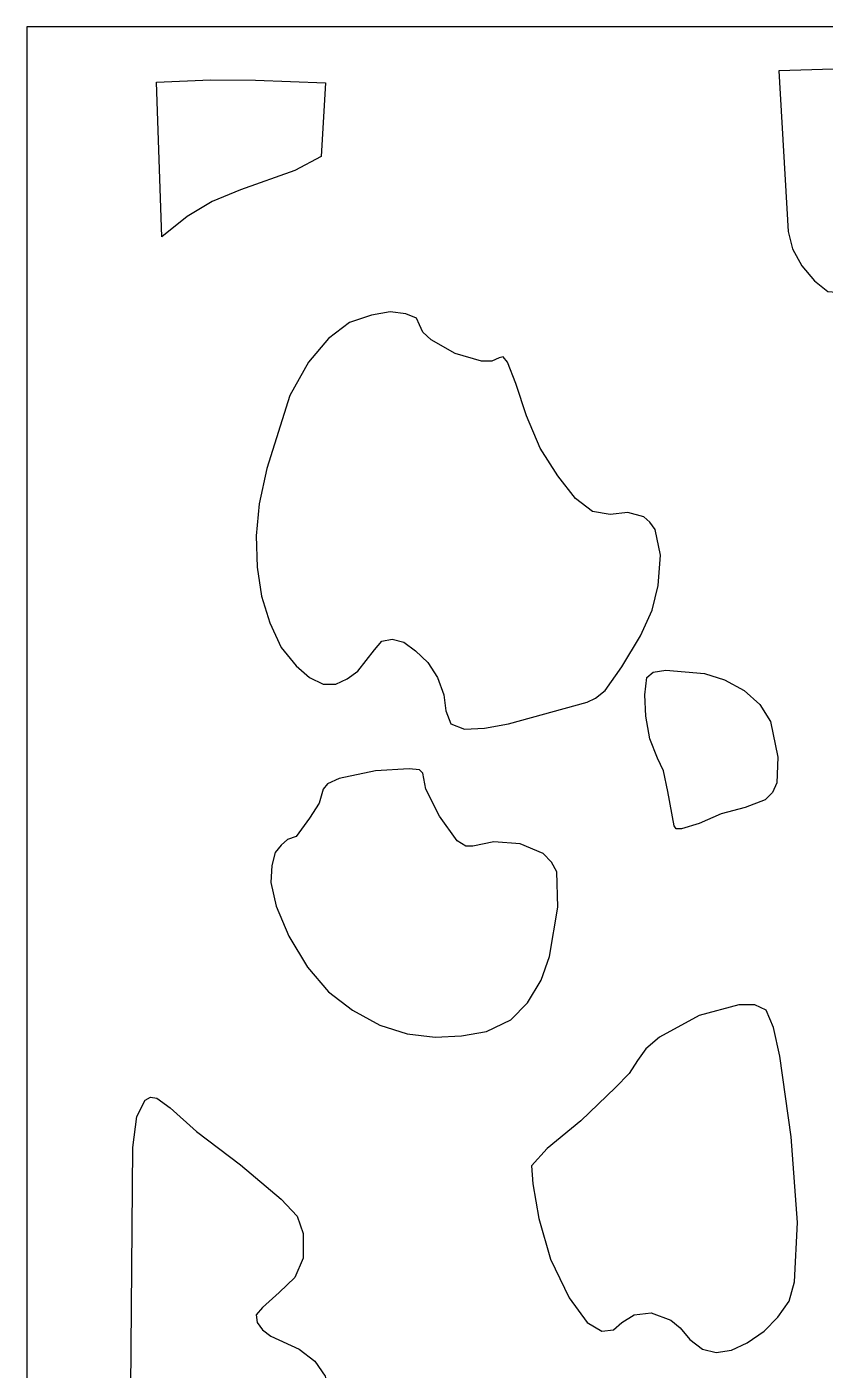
# Model space of a CAD drawing. Header units: centimetres. Extents: x 14.6 to 27.5, y -9.5 to 9.4.
# Drawn here: x 21.198 to 22.965, y 6.43 to 9.406 of the extents above; entities that cross this region are included whole.
import ezdxf

# ---------------------------------------------------------------- set-up
doc = ezdxf.new("R2010")
doc.units = ezdxf.units.CM
doc.header["$MEASUREMENT"] = 0
doc.layers.add('layer 1', color=7, linetype='Continuous')

msp = doc.modelspace()

# ---------------------------------------------------------------- linework, layer by layer
at = {"layer": 'layer 1', "color": 250}
for points, knots in [([(27.5, -9.49904), (27.5, -9.49904), (21.19814, -9.50001), (21.19814, -9.50001), (21.19814, -9.50001), (21.19814, -9.50001), (21.19814, 9.40559), (21.19814, 9.40559), (21.19814, 9.40559), (21.19814, 9.40559), (27.5, 9.40559), (27.5, 9.40559), (27.5, 9.40559), (27.5, 9.40559), (27.5, -9.49904), (27.5, -9.49904)], [0, 0, 0, 0, 0.2, 0.2, 0.2, 0.2, 0.4, 0.4, 0.4, 0.4, 0.6, 0.6, 0.6, 0.6, 1, 1, 1, 1]), ([(23.55854, 9.33722), (23.55854, 9.33722), (23.57009, 9.31339), (23.57009, 9.31339), (23.57009, 9.31339), (23.57009, 9.31339), (23.57464, 9.2824), (23.57464, 9.2824), (23.57464, 9.2824), (23.57464, 9.2824), (23.57009, 9.24927), (23.57009, 9.24927), (23.57009, 9.24927), (23.57009, 9.24927), (23.55854, 9.21828), (23.55854, 9.21828), (23.55854, 9.21828), (23.55854, 9.21828), (23.51897, 9.17082), (23.51897, 9.17082), (23.51897, 9.17082), (23.51897, 9.17082), (23.48186, 9.12801), (23.48186, 9.12801), (23.48186, 9.12801), (23.48186, 9.12801), (23.46331, 9.08521), (23.46331, 9.08521), (23.46331, 9.08521), (23.46331, 9.08521), (23.4542, 9.04007), (23.4542, 9.04007), (23.4542, 9.04007), (23.4542, 9.04007), (23.43775, 8.99494), (23.43775, 8.99494), (23.43775, 8.99494), (23.43775, 8.99494), (23.41709, 8.94748), (23.41709, 8.94748), (23.41709, 8.94748), (23.41709, 8.94748), (23.36843, 8.9593), (23.36843, 8.9593), (23.36843, 8.9593), (23.36843, 8.9593), (23.32887, 8.9593), (23.32887, 8.9593), (23.32887, 8.9593), (23.32887, 8.9593), (23.29421, 8.94031), (23.29421, 8.94031), (23.29421, 8.94031), (23.29421, 8.94031), (23.24764, 8.90932), (23.24764, 8.90932), (23.24764, 8.90932), (23.24764, 8.90932), (23.18988, 8.88317), (23.18988, 8.88317), (23.18988, 8.88317), (23.18988, 8.88317), (23.12021, 8.85702), (23.12021, 8.85702), (23.12021, 8.85702), (23.12021, 8.85702), (23.05754, 8.83087), (23.05754, 8.83087), (23.05754, 8.83087), (23.05754, 8.83087), (23.00887, 8.81673), (23.00887, 8.81673), (23.00887, 8.81673), (23.00887, 8.81673), (22.97176, 8.81906), (22.97176, 8.81906), (22.97176, 8.81906), (22.97176, 8.81906), (22.94165, 8.84288), (22.94165, 8.84288), (22.94165, 8.84288), (22.94165, 8.84288), (22.914, 8.8762), (22.914, 8.8762), (22.914, 8.8762), (22.914, 8.8762), (22.89299, 8.91416), (22.89299, 8.91416), (22.89299, 8.91416), (22.89299, 8.91416), (22.88389, 8.95213), (22.88389, 8.95213), (22.88389, 8.95213), (22.88389, 8.95213), (22.86288, 9.30855), (22.86288, 9.30855), (22.86288, 9.30855), (22.86288, 9.30855), (23.17797, 9.31804), (23.17797, 9.31804), (23.17797, 9.31804), (23.17797, 9.31804), (23.55854, 9.33722), (23.55854, 9.33722)], [0, 0, 0, 0, 0.037037, 0.037037, 0.037037, 0.037037, 0.0740741, 0.0740741, 0.0740741, 0.0740741, 0.1111111, 0.1111111, 0.1111111, 0.1111111, 0.1481481, 0.1481481, 0.1481481, 0.1481481, 0.1851852, 0.1851852, 0.1851852, 0.1851852, 0.2222222, 0.2222222, 0.2222222, 0.2222222, 0.2592593, 0.2592593, 0.2592593, 0.2592593, 0.2962963, 0.2962963, 0.2962963, 0.2962963, 0.3333333, 0.3333333, 0.3333333, 0.3333333, 0.3703704, 0.3703704, 0.3703704, 0.3703704, 0.4074074, 0.4074074, 0.4074074, 0.4074074, 0.4444444, 0.4444444, 0.4444444, 0.4444444, 0.4814815, 0.4814815, 0.4814815, 0.4814815, 0.5185185, 0.5185185, 0.5185185, 0.5185185, 0.5555556, 0.5555556, 0.5555556, 0.5555556, 0.5925926, 0.5925926, 0.5925926, 0.5925926, 0.6296296, 0.6296296, 0.6296296, 0.6296296, 0.6666667, 0.6666667, 0.6666667, 0.6666667, 0.7037037, 0.7037037, 0.7037037, 0.7037037, 0.7407407, 0.7407407, 0.7407407, 0.7407407, 0.7777778, 0.7777778, 0.7777778, 0.7777778, 0.8148148, 0.8148148, 0.8148148, 0.8148148, 0.8518519, 0.8518519, 0.8518519, 0.8518519, 0.8888889, 0.8888889, 0.8888889, 0.8888889, 0.9259259, 0.9259259, 0.9259259, 0.9259259, 1, 1, 1, 1]), ([(21.48487, 9.28337), (21.48487, 9.28337), (21.49713, 8.94031), (21.49713, 8.94031), (21.49713, 8.94031), (21.49713, 8.94031), (21.55279, 8.98545), (21.55279, 8.98545), (21.55279, 8.98545), (21.55279, 8.98545), (21.60846, 9.01877), (21.60846, 9.01877), (21.60846, 9.01877), (21.60846, 9.01877), (21.67113, 9.04492), (21.67113, 9.04492), (21.67113, 9.04492), (21.67113, 9.04492), (21.79157, 9.08753), (21.79157, 9.08753), (21.79157, 9.08753), (21.79157, 9.08753), (21.84968, 9.11852), (21.84968, 9.11852), (21.84968, 9.11852), (21.84968, 9.11852), (21.85914, 9.28182), (21.85914, 9.28182), (21.85914, 9.28182), (21.85914, 9.28182), (21.70404, 9.28782), (21.70404, 9.28782), (21.70404, 9.28782), (21.70404, 9.28782), (21.60461, 9.2884), (21.60461, 9.2884), (21.60461, 9.2884), (21.60461, 9.2884), (21.48487, 9.28337), (21.48487, 9.28337)], [0, 0, 0, 0, 0.0909091, 0.0909091, 0.0909091, 0.0909091, 0.1818182, 0.1818182, 0.1818182, 0.1818182, 0.2727273, 0.2727273, 0.2727273, 0.2727273, 0.3636364, 0.3636364, 0.3636364, 0.3636364, 0.4545455, 0.4545455, 0.4545455, 0.4545455, 0.5454545, 0.5454545, 0.5454545, 0.5454545, 0.6363636, 0.6363636, 0.6363636, 0.6363636, 0.7272727, 0.7272727, 0.7272727, 0.7272727, 0.8181818, 0.8181818, 0.8181818, 0.8181818, 1, 1, 1, 1]), ([(21.96802, 8.02583), (21.96802, 8.02583), (21.93091, 7.97838), (21.93091, 7.97838), (21.93091, 7.97838), (21.93091, 7.97838), (21.90745, 7.96172), (21.90745, 7.96172), (21.90745, 7.96172), (21.90745, 7.96172), (21.88224, 7.9499), (21.88224, 7.9499), (21.88224, 7.9499), (21.88224, 7.9499), (21.85423, 7.9499), (21.85423, 7.9499), (21.85423, 7.9499), (21.85423, 7.9499), (21.82412, 7.96404), (21.82412, 7.96404), (21.82412, 7.96404), (21.82412, 7.96404), (21.79402, 7.99019), (21.79402, 7.99019), (21.79402, 7.99019), (21.79402, 7.99019), (21.76146, 8.03068), (21.76146, 8.03068), (21.76146, 8.03068), (21.76146, 8.03068), (21.7359, 8.0853), (21.7359, 8.0853), (21.7359, 8.0853), (21.7359, 8.0853), (21.71734, 8.14477), (21.71734, 8.14477), (21.71734, 8.14477), (21.71734, 8.14477), (21.70824, 8.20889), (21.70824, 8.20889), (21.70824, 8.20889), (21.70824, 8.20889), (21.70579, 8.27784), (21.70579, 8.27784), (21.70579, 8.27784), (21.70579, 8.27784), (21.71279, 8.34913), (21.71279, 8.34913), (21.71279, 8.34913), (21.71279, 8.34913), (21.72925, 8.42758), (21.72925, 8.42758), (21.72925, 8.42758), (21.72925, 8.42758), (21.78001, 8.58913), (21.78001, 8.58913), (21.78001, 8.58913), (21.78001, 8.58913), (21.82167, 8.66274), (21.82167, 8.66274), (21.82167, 8.66274), (21.82167, 8.66274), (21.86579, 8.71504), (21.86579, 8.71504), (21.86579, 8.71504), (21.86579, 8.71504), (21.91235, 8.75068), (21.91235, 8.75068), (21.91235, 8.75068), (21.91235, 8.75068), (21.96102, 8.76734), (21.96102, 8.76734), (21.96102, 8.76734), (21.96102, 8.76734), (22.00268, 8.7745), (22.00268, 8.7745), (22.00268, 8.7745), (22.00268, 8.7745), (22.03734, 8.76966), (22.03734, 8.76966), (22.03734, 8.76966), (22.03734, 8.76966), (22.06079, 8.76017), (22.06079, 8.76017), (22.06079, 8.76017), (22.06079, 8.76017), (22.06745, 8.74584), (22.06745, 8.74584), (22.06745, 8.74584), (22.06745, 8.74584), (22.07445, 8.72937), (22.07445, 8.72937), (22.07445, 8.72937), (22.07445, 8.72937), (22.093, 8.71271), (22.093, 8.71271), (22.093, 8.71271), (22.093, 8.71271), (22.14657, 8.68172), (22.14657, 8.68172), (22.14657, 8.68172), (22.14657, 8.68172), (22.20434, 8.66506), (22.20434, 8.66506), (22.20434, 8.66506), (22.20434, 8.66506), (22.22744, 8.66506), (22.22744, 8.66506), (22.22744, 8.66506), (22.22744, 8.66506), (22.2439, 8.67223), (22.2439, 8.67223), (22.2439, 8.67223), (22.2439, 8.67223), (22.253, 8.67455), (22.253, 8.67455), (22.253, 8.67455), (22.253, 8.67455), (22.26245, 8.66274), (22.26245, 8.66274), (22.26245, 8.66274), (22.26245, 8.66274), (22.28101, 8.61528), (22.28101, 8.61528), (22.28101, 8.61528), (22.28101, 8.61528), (22.30412, 8.54399), (22.30412, 8.54399), (22.30412, 8.54399), (22.30412, 8.54399), (22.33422, 8.47271), (22.33422, 8.47271), (22.33422, 8.47271), (22.33422, 8.47271), (22.37379, 8.41092), (22.37379, 8.41092), (22.37379, 8.41092), (22.37379, 8.41092), (22.413, 8.36094), (22.413, 8.36094), (22.413, 8.36094), (22.413, 8.36094), (22.45011, 8.33247), (22.45011, 8.33247), (22.45011, 8.33247), (22.45011, 8.33247), (22.48967, 8.3253), (22.48967, 8.3253), (22.48967, 8.3253), (22.48967, 8.3253), (22.52888, 8.33014), (22.52888, 8.33014), (22.52888, 8.33014), (22.52888, 8.33014), (22.56389, 8.32046), (22.56389, 8.32046), (22.56389, 8.32046), (22.56389, 8.32046), (22.57755, 8.30864), (22.57755, 8.30864), (22.57755, 8.30864), (22.57755, 8.30864), (22.58945, 8.29198), (22.58945, 8.29198), (22.58945, 8.29198), (22.58945, 8.29198), (22.601, 8.23504), (22.601, 8.23504), (22.601, 8.23504), (22.601, 8.23504), (22.5961, 8.1684), (22.5961, 8.1684), (22.5961, 8.1684), (22.5961, 8.1684), (22.58245, 8.11378), (22.58245, 8.11378), (22.58245, 8.11378), (22.58245, 8.11378), (22.55689, 8.05683), (22.55689, 8.05683), (22.55689, 8.05683), (22.55689, 8.05683), (22.51523, 7.98787), (22.51523, 7.98787), (22.51523, 7.98787), (22.51523, 7.98787), (22.47812, 7.93557), (22.47812, 7.93557), (22.47812, 7.93557), (22.47812, 7.93557), (22.45711, 7.91891), (22.45711, 7.91891), (22.45711, 7.91891), (22.45711, 7.91891), (22.43856, 7.90942), (22.43856, 7.90942), (22.43856, 7.90942), (22.43856, 7.90942), (22.26455, 7.86196), (22.26455, 7.86196), (22.26455, 7.86196), (22.26455, 7.86196), (22.21134, 7.85247), (22.21134, 7.85247), (22.21134, 7.85247), (22.21134, 7.85247), (22.16723, 7.84995), (22.16723, 7.84995), (22.16723, 7.84995), (22.16723, 7.84995), (22.13712, 7.86196), (22.13712, 7.86196), (22.13712, 7.86196), (22.13712, 7.86196), (22.12556, 7.89043), (22.12556, 7.89043), (22.12556, 7.89043), (22.12556, 7.89043), (22.12101, 7.92608), (22.12101, 7.92608), (22.12101, 7.92608), (22.12101, 7.92608), (22.10701, 7.96404), (22.10701, 7.96404), (22.10701, 7.96404), (22.10701, 7.96404), (22.086, 7.99736), (22.086, 7.99736), (22.086, 7.99736), (22.086, 7.99736), (22.05834, 8.02351), (22.05834, 8.02351), (22.05834, 8.02351), (22.05834, 8.02351), (22.03279, 8.04249), (22.03279, 8.04249), (22.03279, 8.04249), (22.03279, 8.04249), (22.00723, 8.04966), (22.00723, 8.04966), (22.00723, 8.04966), (22.00723, 8.04966), (21.98412, 8.04482), (21.98412, 8.04482), (21.98412, 8.04482), (21.98412, 8.04482), (21.96802, 8.02583), (21.96802, 8.02583)], [0, 0, 0, 0, 0.015873, 0.015873, 0.015873, 0.015873, 0.031746, 0.031746, 0.031746, 0.031746, 0.047619, 0.047619, 0.047619, 0.047619, 0.0634921, 0.0634921, 0.0634921, 0.0634921, 0.0793651, 0.0793651, 0.0793651, 0.0793651, 0.0952381, 0.0952381, 0.0952381, 0.0952381, 0.1111111, 0.1111111, 0.1111111, 0.1111111, 0.1269841, 0.1269841, 0.1269841, 0.1269841, 0.1428571, 0.1428571, 0.1428571, 0.1428571, 0.1587302, 0.1587302, 0.1587302, 0.1587302, 0.1746032, 0.1746032, 0.1746032, 0.1746032, 0.1904762, 0.1904762, 0.1904762, 0.1904762, 0.2063492, 0.2063492, 0.2063492, 0.2063492, 0.2222222, 0.2222222, 0.2222222, 0.2222222, 0.2380952, 0.2380952, 0.2380952, 0.2380952, 0.2539683, 0.2539683, 0.2539683, 0.2539683, 0.2698413, 0.2698413, 0.2698413, 0.2698413, 0.2857143, 0.2857143, 0.2857143, 0.2857143, 0.3015873, 0.3015873, 0.3015873, 0.3015873, 0.3174603, 0.3174603, 0.3174603, 0.3174603, 0.3333333, 0.3333333, 0.3333333, 0.3333333, 0.3492063, 0.3492063, 0.3492063, 0.3492063, 0.3650794, 0.3650794, 0.3650794, 0.3650794, 0.3809524, 0.3809524, 0.3809524, 0.3809524, 0.3968254, 0.3968254, 0.3968254, 0.3968254, 0.4126984, 0.4126984, 0.4126984, 0.4126984, 0.4285714, 0.4285714, 0.4285714, 0.4285714, 0.4444444, 0.4444444, 0.4444444, 0.4444444, 0.4603175, 0.4603175, 0.4603175, 0.4603175, 0.4761905, 0.4761905, 0.4761905, 0.4761905, 0.4920635, 0.4920635, 0.4920635, 0.4920635, 0.5079365, 0.5079365, 0.5079365, 0.5079365, 0.5238095, 0.5238095, 0.5238095, 0.5238095, 0.5396825, 0.5396825, 0.5396825, 0.5396825, 0.5555556, 0.5555556, 0.5555556, 0.5555556, 0.5714286, 0.5714286, 0.5714286, 0.5714286, 0.5873016, 0.5873016, 0.5873016, 0.5873016, 0.6031746, 0.6031746, 0.6031746, 0.6031746, 0.6190476, 0.6190476, 0.6190476, 0.6190476, 0.6349206, 0.6349206, 0.6349206, 0.6349206, 0.6507937, 0.6507937, 0.6507937, 0.6507937, 0.6666667, 0.6666667, 0.6666667, 0.6666667, 0.6825397, 0.6825397, 0.6825397, 0.6825397, 0.6984127, 0.6984127, 0.6984127, 0.6984127, 0.7142857, 0.7142857, 0.7142857, 0.7142857, 0.7301587, 0.7301587, 0.7301587, 0.7301587, 0.7460317, 0.7460317, 0.7460317, 0.7460317, 0.7619048, 0.7619048, 0.7619048, 0.7619048, 0.7777778, 0.7777778, 0.7777778, 0.7777778, 0.7936508, 0.7936508, 0.7936508, 0.7936508, 0.8095238, 0.8095238, 0.8095238, 0.8095238, 0.8253968, 0.8253968, 0.8253968, 0.8253968, 0.8412698, 0.8412698, 0.8412698, 0.8412698, 0.8571429, 0.8571429, 0.8571429, 0.8571429, 0.8730159, 0.8730159, 0.8730159, 0.8730159, 0.8888889, 0.8888889, 0.8888889, 0.8888889, 0.9047619, 0.9047619, 0.9047619, 0.9047619, 0.9206349, 0.9206349, 0.9206349, 0.9206349, 0.9365079, 0.9365079, 0.9365079, 0.9365079, 0.952381, 0.952381, 0.952381, 0.952381, 0.968254, 0.968254, 0.968254, 0.968254, 1, 1, 1, 1]), ([(22.63111, 7.6361), (22.63111, 7.6361), (22.63566, 7.62893), (22.63566, 7.62893), (22.63566, 7.62893), (22.63566, 7.62893), (22.64722, 7.62893), (22.64722, 7.62893), (22.64722, 7.62893), (22.64722, 7.62893), (22.68678, 7.64094), (22.68678, 7.64094), (22.68678, 7.64094), (22.68678, 7.64094), (22.73544, 7.66225), (22.73544, 7.66225), (22.73544, 7.66225), (22.73544, 7.66225), (22.78866, 7.67658), (22.78866, 7.67658), (22.78866, 7.67658), (22.78866, 7.67658), (22.83277, 7.69324), (22.83277, 7.69324), (22.83277, 7.69324), (22.83277, 7.69324), (22.84888, 7.7099), (22.84888, 7.7099), (22.84888, 7.7099), (22.84888, 7.7099), (22.85833, 7.73121), (22.85833, 7.73121), (22.85833, 7.73121), (22.85833, 7.73121), (22.86043, 7.78816), (22.86043, 7.78816), (22.86043, 7.78816), (22.86043, 7.78816), (22.84433, 7.86661), (22.84433, 7.86661), (22.84433, 7.86661), (22.84433, 7.86661), (22.82122, 7.90477), (22.82122, 7.90477), (22.82122, 7.90477), (22.82122, 7.90477), (22.78621, 7.93557), (22.78621, 7.93557), (22.78621, 7.93557), (22.78621, 7.93557), (22.74245, 7.95939), (22.74245, 7.95939), (22.74245, 7.95939), (22.74245, 7.95939), (22.69833, 7.97353), (22.69833, 7.97353), (22.69833, 7.97353), (22.69833, 7.97353), (22.61256, 7.9807), (22.61256, 7.9807), (22.61256, 7.9807), (22.61256, 7.9807), (22.58455, 7.97605), (22.58455, 7.97605), (22.58455, 7.97605), (22.58455, 7.97605), (22.57089, 7.96404), (22.57089, 7.96404), (22.57089, 7.96404), (22.57089, 7.96404), (22.56599, 7.92608), (22.56599, 7.92608), (22.56599, 7.92608), (22.56599, 7.92608), (22.56844, 7.87862), (22.56844, 7.87862), (22.56844, 7.87862), (22.56844, 7.87862), (22.57755, 7.82864), (22.57755, 7.82864), (22.57755, 7.82864), (22.57755, 7.82864), (22.594, 7.78583), (22.594, 7.78583), (22.594, 7.78583), (22.594, 7.78583), (22.60766, 7.75736), (22.60766, 7.75736), (22.60766, 7.75736), (22.60766, 7.75736), (22.61711, 7.71223), (22.61711, 7.71223), (22.61711, 7.71223), (22.61711, 7.71223), (22.63111, 7.6361), (22.63111, 7.6361)], [0, 0, 0, 0, 0.04, 0.04, 0.04, 0.04, 0.08, 0.08, 0.08, 0.08, 0.12, 0.12, 0.12, 0.12, 0.16, 0.16, 0.16, 0.16, 0.2, 0.2, 0.2, 0.2, 0.24, 0.24, 0.24, 0.24, 0.28, 0.28, 0.28, 0.28, 0.32, 0.32, 0.32, 0.32, 0.36, 0.36, 0.36, 0.36, 0.4, 0.4, 0.4, 0.4, 0.44, 0.44, 0.44, 0.44, 0.48, 0.48, 0.48, 0.48, 0.52, 0.52, 0.52, 0.52, 0.56, 0.56, 0.56, 0.56, 0.6, 0.6, 0.6, 0.6, 0.64, 0.64, 0.64, 0.64, 0.68, 0.68, 0.68, 0.68, 0.72, 0.72, 0.72, 0.72, 0.76, 0.76, 0.76, 0.76, 0.8, 0.8, 0.8, 0.8, 0.84, 0.84, 0.84, 0.84, 0.88, 0.88, 0.88, 0.88, 0.92, 0.92, 0.92, 0.92, 1, 1, 1, 1]), ([(22.07445, 7.75252), (22.07445, 7.75252), (22.08145, 7.71687), (22.08145, 7.71687), (22.08145, 7.71687), (22.08145, 7.71687), (22.11156, 7.6576), (22.11156, 7.6576), (22.11156, 7.6576), (22.11156, 7.6576), (22.15112, 7.60278), (22.15112, 7.60278), (22.15112, 7.60278), (22.15112, 7.60278), (22.16968, 7.59097), (22.16968, 7.59097), (22.16968, 7.59097), (22.16968, 7.59097), (22.18578, 7.59097), (22.18578, 7.59097), (22.18578, 7.59097), (22.18578, 7.59097), (22.23234, 7.60046), (22.23234, 7.60046), (22.23234, 7.60046), (22.23234, 7.60046), (22.29011, 7.59581), (22.29011, 7.59581), (22.29011, 7.59581), (22.29011, 7.59581), (22.34123, 7.57431), (22.34123, 7.57431), (22.34123, 7.57431), (22.34123, 7.57431), (22.35978, 7.55532), (22.35978, 7.55532), (22.35978, 7.55532), (22.35978, 7.55532), (22.37134, 7.53402), (22.37134, 7.53402), (22.37134, 7.53402), (22.37134, 7.53402), (22.37379, 7.45557), (22.37379, 7.45557), (22.37379, 7.45557), (22.37379, 7.45557), (22.35523, 7.34632), (22.35523, 7.34632), (22.35523, 7.34632), (22.35523, 7.34632), (22.33668, 7.29402), (22.33668, 7.29402), (22.33668, 7.29402), (22.33668, 7.29402), (22.30657, 7.24404), (22.30657, 7.24404), (22.30657, 7.24404), (22.30657, 7.24404), (22.26946, 7.20607), (22.26946, 7.20607), (22.26946, 7.20607), (22.26946, 7.20607), (22.21589, 7.17992), (22.21589, 7.17992), (22.21589, 7.17992), (22.21589, 7.17992), (22.16022, 7.17043), (22.16022, 7.17043), (22.16022, 7.17043), (22.16022, 7.17043), (22.10246, 7.16791), (22.10246, 7.16791), (22.10246, 7.16791), (22.10246, 7.16791), (22.03979, 7.17508), (22.03979, 7.17508), (22.03979, 7.17508), (22.03979, 7.17508), (21.97957, 7.19407), (21.97957, 7.19407), (21.97957, 7.19407), (21.97957, 7.19407), (21.91935, 7.22738), (21.91935, 7.22738), (21.91935, 7.22738), (21.91935, 7.22738), (21.86579, 7.26787), (21.86579, 7.26787), (21.86579, 7.26787), (21.86579, 7.26787), (21.81957, 7.32249), (21.81957, 7.32249), (21.81957, 7.32249), (21.81957, 7.32249), (21.77791, 7.39145), (21.77791, 7.39145), (21.77791, 7.39145), (21.77791, 7.39145), (21.7499, 7.45789), (21.7499, 7.45789), (21.7499, 7.45789), (21.7499, 7.45789), (21.73835, 7.51019), (21.73835, 7.51019), (21.73835, 7.51019), (21.73835, 7.51019), (21.7408, 7.54816), (21.7408, 7.54816), (21.7408, 7.54816), (21.7408, 7.54816), (21.7478, 7.57683), (21.7478, 7.57683), (21.7478, 7.57683), (21.7478, 7.57683), (21.76146, 7.59329), (21.76146, 7.59329), (21.76146, 7.59329), (21.76146, 7.59329), (21.77546, 7.6053), (21.77546, 7.6053), (21.77546, 7.6053), (21.77546, 7.6053), (21.79402, 7.61247), (21.79402, 7.61247), (21.79402, 7.61247), (21.79402, 7.61247), (21.82412, 7.65276), (21.82412, 7.65276), (21.82412, 7.65276), (21.82412, 7.65276), (21.84513, 7.68608), (21.84513, 7.68608), (21.84513, 7.68608), (21.84513, 7.68608), (21.85423, 7.71687), (21.85423, 7.71687), (21.85423, 7.71687), (21.85423, 7.71687), (21.86369, 7.72888), (21.86369, 7.72888), (21.86369, 7.72888), (21.86369, 7.72888), (21.88924, 7.7407), (21.88924, 7.7407), (21.88924, 7.7407), (21.88924, 7.7407), (21.97012, 7.75736), (21.97012, 7.75736), (21.97012, 7.75736), (21.97012, 7.75736), (22.04434, 7.76201), (22.04434, 7.76201), (22.04434, 7.76201), (22.04434, 7.76201), (22.06745, 7.75968), (22.06745, 7.75968), (22.06745, 7.75968), (22.06745, 7.75968), (22.07445, 7.75252), (22.07445, 7.75252)], [0, 0, 0, 0, 0.0243902, 0.0243902, 0.0243902, 0.0243902, 0.0487805, 0.0487805, 0.0487805, 0.0487805, 0.0731707, 0.0731707, 0.0731707, 0.0731707, 0.097561, 0.097561, 0.097561, 0.097561, 0.1219512, 0.1219512, 0.1219512, 0.1219512, 0.1463415, 0.1463415, 0.1463415, 0.1463415, 0.1707317, 0.1707317, 0.1707317, 0.1707317, 0.195122, 0.195122, 0.195122, 0.195122, 0.2195122, 0.2195122, 0.2195122, 0.2195122, 0.2439024, 0.2439024, 0.2439024, 0.2439024, 0.2682927, 0.2682927, 0.2682927, 0.2682927, 0.2926829, 0.2926829, 0.2926829, 0.2926829, 0.3170732, 0.3170732, 0.3170732, 0.3170732, 0.3414634, 0.3414634, 0.3414634, 0.3414634, 0.3658537, 0.3658537, 0.3658537, 0.3658537, 0.3902439, 0.3902439, 0.3902439, 0.3902439, 0.4146341, 0.4146341, 0.4146341, 0.4146341, 0.4390244, 0.4390244, 0.4390244, 0.4390244, 0.4634146, 0.4634146, 0.4634146, 0.4634146, 0.4878049, 0.4878049, 0.4878049, 0.4878049, 0.5121951, 0.5121951, 0.5121951, 0.5121951, 0.5365854, 0.5365854, 0.5365854, 0.5365854, 0.5609756, 0.5609756, 0.5609756, 0.5609756, 0.5853659, 0.5853659, 0.5853659, 0.5853659, 0.6097561, 0.6097561, 0.6097561, 0.6097561, 0.6341463, 0.6341463, 0.6341463, 0.6341463, 0.6585366, 0.6585366, 0.6585366, 0.6585366, 0.6829268, 0.6829268, 0.6829268, 0.6829268, 0.7073171, 0.7073171, 0.7073171, 0.7073171, 0.7317073, 0.7317073, 0.7317073, 0.7317073, 0.7560976, 0.7560976, 0.7560976, 0.7560976, 0.7804878, 0.7804878, 0.7804878, 0.7804878, 0.804878, 0.804878, 0.804878, 0.804878, 0.8292683, 0.8292683, 0.8292683, 0.8292683, 0.8536585, 0.8536585, 0.8536585, 0.8536585, 0.8780488, 0.8780488, 0.8780488, 0.8780488, 0.902439, 0.902439, 0.902439, 0.902439, 0.9268293, 0.9268293, 0.9268293, 0.9268293, 0.9512195, 0.9512195, 0.9512195, 0.9512195, 1, 1, 1, 1]), ([(22.31567, 6.88278), (22.31567, 6.88278), (22.35033, 6.92094), (22.35033, 6.92094), (22.35033, 6.92094), (22.35033, 6.92094), (22.42455, 6.98254), (22.42455, 6.98254), (22.42455, 6.98254), (22.42455, 6.98254), (22.50122, 7.05634), (22.50122, 7.05634), (22.50122, 7.05634), (22.50122, 7.05634), (22.53133, 7.08714), (22.53133, 7.08714), (22.53133, 7.08714), (22.53133, 7.08714), (22.54989, 7.11581), (22.54989, 7.11581), (22.54989, 7.11581), (22.54989, 7.11581), (22.56844, 7.14176), (22.56844, 7.14176), (22.56844, 7.14176), (22.56844, 7.14176), (22.59855, 7.16791), (22.59855, 7.16791), (22.59855, 7.16791), (22.59855, 7.16791), (22.68678, 7.21557), (22.68678, 7.21557), (22.68678, 7.21557), (22.68678, 7.21557), (22.77465, 7.2392), (22.77465, 7.2392), (22.77465, 7.2392), (22.77465, 7.2392), (22.80966, 7.2392), (22.80966, 7.2392), (22.80966, 7.2392), (22.80966, 7.2392), (22.83487, 7.22738), (22.83487, 7.22738), (22.83487, 7.22738), (22.83487, 7.22738), (22.85133, 7.18942), (22.85133, 7.18942), (22.85133, 7.18942), (22.85133, 7.18942), (22.86533, 7.1253), (22.86533, 7.1253), (22.86533, 7.1253), (22.86533, 7.1253), (22.89054, 6.9469), (22.89054, 6.9469), (22.89054, 6.9469), (22.89054, 6.9469), (22.90454, 6.75687), (22.90454, 6.75687), (22.90454, 6.75687), (22.90454, 6.75687), (22.89754, 6.62612), (22.89754, 6.62612), (22.89754, 6.62612), (22.89754, 6.62612), (22.88599, 6.58331), (22.88599, 6.58331), (22.88599, 6.58331), (22.88599, 6.58331), (22.86043, 6.54767), (22.86043, 6.54767), (22.86043, 6.54767), (22.86043, 6.54767), (22.83032, 6.51687), (22.83032, 6.51687), (22.83032, 6.51687), (22.83032, 6.51687), (22.79321, 6.49072), (22.79321, 6.49072), (22.79321, 6.49072), (22.79321, 6.49072), (22.75855, 6.47406), (22.75855, 6.47406), (22.75855, 6.47406), (22.75855, 6.47406), (22.72389, 6.46941), (22.72389, 6.46941), (22.72389, 6.46941), (22.72389, 6.46941), (22.69378, 6.47639), (22.69378, 6.47639), (22.69378, 6.47639), (22.69378, 6.47639), (22.66577, 6.49789), (22.66577, 6.49789), (22.66577, 6.49789), (22.66577, 6.49789), (22.64477, 6.52404), (22.64477, 6.52404), (22.64477, 6.52404), (22.64477, 6.52404), (22.62411, 6.5407), (22.62411, 6.5407), (22.62411, 6.5407), (22.62411, 6.5407), (22.58, 6.55736), (22.58, 6.55736), (22.58, 6.55736), (22.58, 6.55736), (22.54289, 6.55251), (22.54289, 6.55251), (22.54289, 6.55251), (22.54289, 6.55251), (22.51523, 6.53586), (22.51523, 6.53586), (22.51523, 6.53586), (22.51523, 6.53586), (22.49667, 6.5192), (22.49667, 6.5192), (22.49667, 6.5192), (22.49667, 6.5192), (22.47112, 6.51687), (22.47112, 6.51687), (22.47112, 6.51687), (22.47112, 6.51687), (22.43856, 6.53586), (22.43856, 6.53586), (22.43856, 6.53586), (22.43856, 6.53586), (22.39899, 6.59048), (22.39899, 6.59048), (22.39899, 6.59048), (22.39899, 6.59048), (22.35733, 6.6761), (22.35733, 6.6761), (22.35733, 6.6761), (22.35733, 6.6761), (22.33177, 6.76636), (22.33177, 6.76636), (22.33177, 6.76636), (22.33177, 6.76636), (22.31812, 6.84249), (22.31812, 6.84249), (22.31812, 6.84249), (22.31812, 6.84249), (22.31567, 6.88278), (22.31567, 6.88278)], [0, 0, 0, 0, 0.0263158, 0.0263158, 0.0263158, 0.0263158, 0.0526316, 0.0526316, 0.0526316, 0.0526316, 0.0789474, 0.0789474, 0.0789474, 0.0789474, 0.1052632, 0.1052632, 0.1052632, 0.1052632, 0.1315789, 0.1315789, 0.1315789, 0.1315789, 0.1578947, 0.1578947, 0.1578947, 0.1578947, 0.1842105, 0.1842105, 0.1842105, 0.1842105, 0.2105263, 0.2105263, 0.2105263, 0.2105263, 0.2368421, 0.2368421, 0.2368421, 0.2368421, 0.2631579, 0.2631579, 0.2631579, 0.2631579, 0.2894737, 0.2894737, 0.2894737, 0.2894737, 0.3157895, 0.3157895, 0.3157895, 0.3157895, 0.3421053, 0.3421053, 0.3421053, 0.3421053, 0.3684211, 0.3684211, 0.3684211, 0.3684211, 0.3947368, 0.3947368, 0.3947368, 0.3947368, 0.4210526, 0.4210526, 0.4210526, 0.4210526, 0.4473684, 0.4473684, 0.4473684, 0.4473684, 0.4736842, 0.4736842, 0.4736842, 0.4736842, 0.5, 0.5, 0.5, 0.5, 0.5263158, 0.5263158, 0.5263158, 0.5263158, 0.5526316, 0.5526316, 0.5526316, 0.5526316, 0.5789474, 0.5789474, 0.5789474, 0.5789474, 0.6052632, 0.6052632, 0.6052632, 0.6052632, 0.6315789, 0.6315789, 0.6315789, 0.6315789, 0.6578947, 0.6578947, 0.6578947, 0.6578947, 0.6842105, 0.6842105, 0.6842105, 0.6842105, 0.7105263, 0.7105263, 0.7105263, 0.7105263, 0.7368421, 0.7368421, 0.7368421, 0.7368421, 0.7631579, 0.7631579, 0.7631579, 0.7631579, 0.7894737, 0.7894737, 0.7894737, 0.7894737, 0.8157895, 0.8157895, 0.8157895, 0.8157895, 0.8421053, 0.8421053, 0.8421053, 0.8421053, 0.8684211, 0.8684211, 0.8684211, 0.8684211, 0.8947368, 0.8947368, 0.8947368, 0.8947368, 0.9210526, 0.9210526, 0.9210526, 0.9210526, 0.9473684, 0.9473684, 0.9473684, 0.9473684, 1, 1, 1, 1]), ([(21.46492, 5.99639), (21.46492, 5.99639), (21.48347, 5.99891), (21.48347, 5.99891), (21.48347, 5.99891), (21.48347, 5.99891), (21.50203, 5.9869), (21.50203, 5.9869), (21.50203, 5.9869), (21.50203, 5.9869), (21.52059, 5.98457), (21.52059, 5.98457), (21.52059, 5.98457), (21.52059, 5.98457), (21.55279, 6.01305), (21.55279, 6.01305), (21.55279, 6.01305), (21.55279, 6.01305), (21.5738, 6.0297), (21.5738, 6.0297), (21.5738, 6.0297), (21.5738, 6.0297), (21.59691, 6.04404), (21.59691, 6.04404), (21.59691, 6.04404), (21.59691, 6.04404), (21.64802, 6.05585), (21.64802, 6.05585), (21.64802, 6.05585), (21.64802, 6.05585), (21.68969, 6.06302), (21.68969, 6.06302), (21.68969, 6.06302), (21.68969, 6.06302), (21.70369, 6.06767), (21.70369, 6.06767), (21.70369, 6.06767), (21.70369, 6.06767), (21.71279, 6.07716), (21.71279, 6.07716), (21.71279, 6.07716), (21.71279, 6.07716), (21.71979, 6.10815), (21.71979, 6.10815), (21.71979, 6.10815), (21.71979, 6.10815), (21.72224, 6.14612), (21.72224, 6.14612), (21.72224, 6.14612), (21.72224, 6.14612), (21.7338, 6.18661), (21.7338, 6.18661), (21.7338, 6.18661), (21.7338, 6.18661), (21.7478, 6.20791), (21.7478, 6.20791), (21.7478, 6.20791), (21.7478, 6.20791), (21.76636, 6.2269), (21.76636, 6.2269), (21.76636, 6.2269), (21.76636, 6.2269), (21.81012, 6.26021), (21.81012, 6.26021), (21.81012, 6.26021), (21.81012, 6.26021), (21.84268, 6.28869), (21.84268, 6.28869), (21.84268, 6.28869), (21.84268, 6.28869), (21.86369, 6.32433), (21.86369, 6.32433), (21.86369, 6.32433), (21.86369, 6.32433), (21.87069, 6.36946), (21.87069, 6.36946), (21.87069, 6.36946), (21.87069, 6.36946), (21.85878, 6.41711), (21.85878, 6.41711), (21.85878, 6.41711), (21.85878, 6.41711), (21.83568, 6.45024), (21.83568, 6.45024), (21.83568, 6.45024), (21.83568, 6.45024), (21.80102, 6.47639), (21.80102, 6.47639), (21.80102, 6.47639), (21.80102, 6.47639), (21.73835, 6.50506), (21.73835, 6.50506), (21.73835, 6.50506), (21.73835, 6.50506), (21.71979, 6.5192), (21.71979, 6.5192), (21.71979, 6.5192), (21.71979, 6.5192), (21.70824, 6.53586), (21.70824, 6.53586), (21.70824, 6.53586), (21.70824, 6.53586), (21.70579, 6.55251), (21.70579, 6.55251), (21.70579, 6.55251), (21.70579, 6.55251), (21.71979, 6.56917), (21.71979, 6.56917), (21.71979, 6.56917), (21.71979, 6.56917), (21.7569, 6.60249), (21.7569, 6.60249), (21.7569, 6.60249), (21.7569, 6.60249), (21.79157, 6.63561), (21.79157, 6.63561), (21.79157, 6.63561), (21.79157, 6.63561), (21.81012, 6.67842), (21.81012, 6.67842), (21.81012, 6.67842), (21.81012, 6.67842), (21.81012, 6.73305), (21.81012, 6.73305), (21.81012, 6.73305), (21.81012, 6.73305), (21.79647, 6.77121), (21.79647, 6.77121), (21.79647, 6.77121), (21.79647, 6.77121), (21.76146, 6.80917), (21.76146, 6.80917), (21.76146, 6.80917), (21.76146, 6.80917), (21.67113, 6.8853), (21.67113, 6.8853), (21.67113, 6.8853), (21.67113, 6.8853), (21.5738, 6.95891), (21.5738, 6.95891), (21.5738, 6.95891), (21.5738, 6.95891), (21.51568, 7.01121), (21.51568, 7.01121), (21.51568, 7.01121), (21.51568, 7.01121), (21.48558, 7.03252), (21.48558, 7.03252), (21.48558, 7.03252), (21.48558, 7.03252), (21.47157, 7.03484), (21.47157, 7.03484), (21.47157, 7.03484), (21.47157, 7.03484), (21.46002, 7.02787), (21.46002, 7.02787), (21.46002, 7.02787), (21.46002, 7.02787), (21.44146, 6.99222), (21.44146, 6.99222), (21.44146, 6.99222), (21.44146, 6.99222), (21.43236, 6.92327), (21.43236, 6.92327), (21.43236, 6.92327), (21.43236, 6.92327), (21.42781, 6.3007), (21.42781, 6.3007), (21.42781, 6.3007), (21.42781, 6.3007), (21.42291, 5.9561), (21.42291, 5.9561), (21.42291, 5.9561), (21.42291, 5.9561), (21.43236, 5.96559), (21.43236, 5.96559), (21.43236, 5.96559), (21.43236, 5.96559), (21.46492, 5.99639), (21.46492, 5.99639)], [0, 0, 0, 0, 0.0217391, 0.0217391, 0.0217391, 0.0217391, 0.0434783, 0.0434783, 0.0434783, 0.0434783, 0.0652174, 0.0652174, 0.0652174, 0.0652174, 0.0869565, 0.0869565, 0.0869565, 0.0869565, 0.1086957, 0.1086957, 0.1086957, 0.1086957, 0.1304348, 0.1304348, 0.1304348, 0.1304348, 0.1521739, 0.1521739, 0.1521739, 0.1521739, 0.173913, 0.173913, 0.173913, 0.173913, 0.1956522, 0.1956522, 0.1956522, 0.1956522, 0.2173913, 0.2173913, 0.2173913, 0.2173913, 0.2391304, 0.2391304, 0.2391304, 0.2391304, 0.2608696, 0.2608696, 0.2608696, 0.2608696, 0.2826087, 0.2826087, 0.2826087, 0.2826087, 0.3043478, 0.3043478, 0.3043478, 0.3043478, 0.326087, 0.326087, 0.326087, 0.326087, 0.3478261, 0.3478261, 0.3478261, 0.3478261, 0.3695652, 0.3695652, 0.3695652, 0.3695652, 0.3913043, 0.3913043, 0.3913043, 0.3913043, 0.4130435, 0.4130435, 0.4130435, 0.4130435, 0.4347826, 0.4347826, 0.4347826, 0.4347826, 0.4565217, 0.4565217, 0.4565217, 0.4565217, 0.4782609, 0.4782609, 0.4782609, 0.4782609, 0.5, 0.5, 0.5, 0.5, 0.5217391, 0.5217391, 0.5217391, 0.5217391, 0.5434783, 0.5434783, 0.5434783, 0.5434783, 0.5652174, 0.5652174, 0.5652174, 0.5652174, 0.5869565, 0.5869565, 0.5869565, 0.5869565, 0.6086957, 0.6086957, 0.6086957, 0.6086957, 0.6304348, 0.6304348, 0.6304348, 0.6304348, 0.6521739, 0.6521739, 0.6521739, 0.6521739, 0.673913, 0.673913, 0.673913, 0.673913, 0.6956522, 0.6956522, 0.6956522, 0.6956522, 0.7173913, 0.7173913, 0.7173913, 0.7173913, 0.7391304, 0.7391304, 0.7391304, 0.7391304, 0.7608696, 0.7608696, 0.7608696, 0.7608696, 0.7826087, 0.7826087, 0.7826087, 0.7826087, 0.8043478, 0.8043478, 0.8043478, 0.8043478, 0.826087, 0.826087, 0.826087, 0.826087, 0.8478261, 0.8478261, 0.8478261, 0.8478261, 0.8695652, 0.8695652, 0.8695652, 0.8695652, 0.8913043, 0.8913043, 0.8913043, 0.8913043, 0.9130435, 0.9130435, 0.9130435, 0.9130435, 0.9347826, 0.9347826, 0.9347826, 0.9347826, 0.9565217, 0.9565217, 0.9565217, 0.9565217, 1, 1, 1, 1])]:
    msp.add_open_spline(points, degree=3, knots=knots, dxfattribs=at)

doc.saveas('drawing.dxf')
